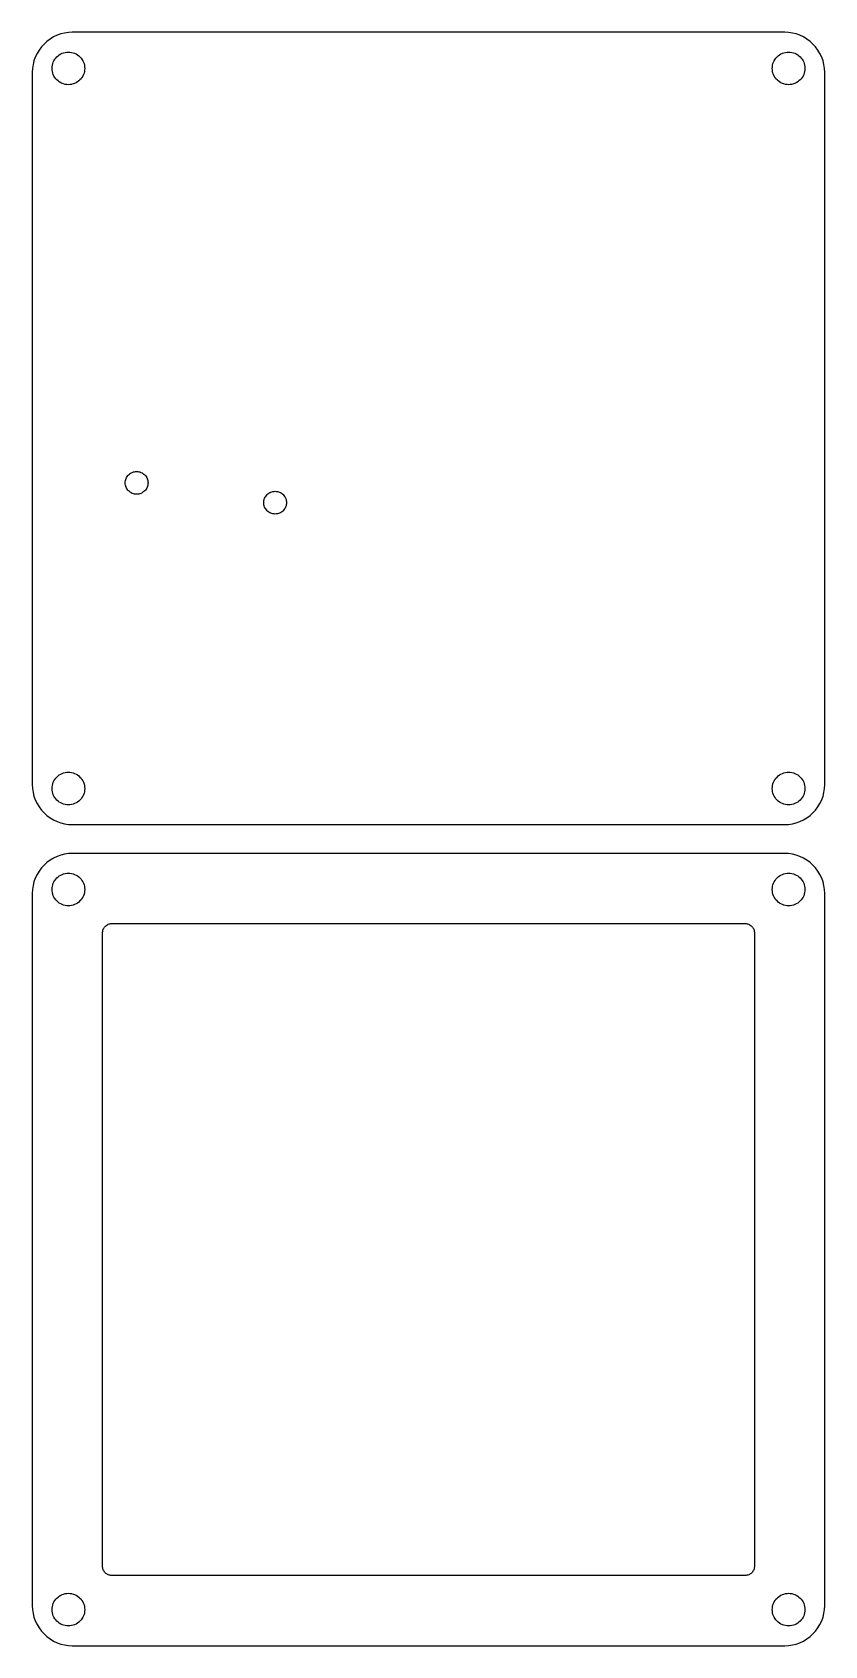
# Model space of a CAD drawing. Header units: metres. Extents: x 0 to 412, y -313 to 17.
# Drawn here: x -0.1 to 80, y -146.6 to 16.6 of the extents above; entities that cross this region are included whole.
import ezdxf

# ---------------------------------------------------------------- set-up
doc = ezdxf.new("R2010")
doc.units = ezdxf.units.M

msp = doc.modelspace()

# ---------------------------------------------------------------- linework, layer by layer
for p, q in [((2.82434, 16.3757), (2.45012, 16.2418)), ((3.20987, 16.4722), (2.82434, 16.3757)), ((3.60301, 16.5306), (3.20987, 16.4722)), ((3.99878, 16.55), (3.60301, 16.5306)), ((76.0012, 16.55), (3.99878, 16.55)), ((76.397, 16.5306), (76.0012, 16.55)), ((76.7901, 16.4722), (76.397, 16.5306)), ((77.1757, 16.3757), (76.7901, 16.4722)), ((77.5499, 16.2418), (77.1757, 16.3757)), ((0.63249, 14.7501), (0.42818, 14.4092)), ((0.86926, 15.0693), (0.63249, 14.7501)), ((1.13617, 15.3638), (0.86926, 15.0693)), ((1.43068, 15.6307), (1.13617, 15.3638)), ((1.74991, 15.8675), (1.43068, 15.6307)), ((2.09081, 16.0718), (1.74991, 15.8675)), ((2.45012, 16.2418), (2.09081, 16.0718)), ((77.9092, 16.0718), (77.5499, 16.2418)), ((78.2501, 15.8675), (77.9092, 16.0718)), ((78.5693, 15.6307), (78.2501, 15.8675)), ((78.8638, 15.3638), (78.5693, 15.6307)), ((79.1307, 15.0693), (78.8638, 15.3638)), ((79.3675, 14.7501), (79.1307, 15.0693)), ((79.5718, 14.4092), (79.3675, 14.7501)), ((0.02776, 13.2901), (-0.03056, 12.897)), ((0.12434, 13.6757), (0.02776, 13.2901)), ((0.25824, 14.0499), (0.12434, 13.6757)), ((0.42818, 14.4092), (0.25824, 14.0499)), ((1.95007, 12.9), (1.95801, 13.0618)), ((1.95801, 13.0618), (1.98175, 13.2218)), ((1.98175, 13.2218), (2.02113, 13.379)), ((2.02113, 13.379), (2.07567, 13.5314)), ((2.07567, 13.5314), (2.14484, 13.6777)), ((2.14484, 13.6777), (2.22818, 13.8167)), ((2.22818, 13.8167), (2.32462, 13.9467)), ((2.32462, 13.9467), (2.43332, 14.0667)), ((2.43332, 14.0667), (2.55325, 14.1754)), ((2.55325, 14.1754), (2.68329, 14.2718)), ((2.68329, 14.2718), (2.82233, 14.3552)), ((2.82233, 14.3552), (2.96861, 14.4243)), ((2.96861, 14.4243), (3.12097, 14.4789)), ((3.12097, 14.4789), (3.27821, 14.5182)), ((3.27821, 14.5182), (3.43822, 14.542)), ((3.43822, 14.542), (3.60001, 14.5499)), ((3.60001, 14.5499), (3.7618, 14.542)), ((3.7618, 14.542), (3.9218, 14.5182)), ((3.9218, 14.5182), (4.07904, 14.4789)), ((4.07904, 14.4789), (4.2314, 14.4243)), ((4.2314, 14.4243), (4.37769, 14.3552)), ((4.37769, 14.3552), (4.51672, 14.2718)), ((4.51672, 14.2718), (4.64668, 14.1754)), ((4.64668, 14.1754), (4.76677, 14.0666)), ((4.76677, 14.0666), (4.8754, 13.9467)), ((4.8754, 13.9467), (4.97183, 13.8167)), ((4.97183, 13.8167), (5.05518, 13.6777)), ((5.05518, 13.6777), (5.12436, 13.5314)), ((5.12436, 13.5314), (5.17888, 13.379)), ((5.17888, 13.379), (5.21828, 13.2218)), ((5.21828, 13.2218), (5.242, 13.0618)), ((5.242, 13.0618), (5.24994, 12.9)), ((74.7501, 12.9), (74.758, 13.0618)), ((74.758, 13.0618), (74.7817, 13.2218)), ((74.7817, 13.2218), (74.8211, 13.379)), ((74.8211, 13.379), (74.8756, 13.5314)), ((74.8756, 13.5314), (74.9448, 13.6777)), ((74.9448, 13.6777), (75.0282, 13.8167)), ((75.0282, 13.8167), (75.1246, 13.9467)), ((75.1246, 13.9467), (75.2332, 14.0666)), ((75.2332, 14.0666), (75.3533, 14.1754)), ((75.3533, 14.1754), (75.4833, 14.2718)), ((75.4833, 14.2718), (75.6223, 14.3552)), ((75.6223, 14.3552), (75.7686, 14.4243)), ((75.7686, 14.4243), (75.921, 14.4789)), ((75.921, 14.4789), (76.0782, 14.5182)), ((76.0782, 14.5182), (76.2382, 14.542)), ((76.2382, 14.542), (76.4, 14.5499)), ((76.4, 14.5499), (76.5618, 14.542)), ((76.5618, 14.542), (76.7218, 14.5182)), ((76.7218, 14.5182), (76.879, 14.4789)), ((76.879, 14.4789), (77.0314, 14.4243)), ((77.0314, 14.4243), (77.1777, 14.3552)), ((77.1777, 14.3552), (77.3167, 14.2718)), ((77.3167, 14.2718), (77.4467, 14.1754)), ((77.4467, 14.1754), (77.5667, 14.0667)), ((77.5667, 14.0667), (77.6754, 13.9467)), ((77.6754, 13.9467), (77.7718, 13.8167)), ((77.7718, 13.8167), (77.8552, 13.6777)), ((77.8552, 13.6777), (77.9243, 13.5314)), ((77.9243, 13.5314), (77.9789, 13.379)), ((77.9789, 13.379), (78.0182, 13.2218)), ((78.0182, 13.2218), (78.042, 13.0618)), ((78.042, 13.0618), (78.0499, 12.9)), ((79.7418, 14.0499), (79.5718, 14.4092)), ((79.8757, 13.6757), (79.7418, 14.0499)), ((79.9722, 13.2901), (79.8757, 13.6757)), ((80.0306, 12.897), (79.9722, 13.2901)), ((-0.03056, 12.897), (-0.05, 12.5012)), ((-0.05, 12.5012), (-0.05, -59.5012)), ((1.95801, 12.7382), (1.95007, 12.9)), ((1.98175, 12.5782), (1.95801, 12.7382)), ((2.02113, 12.421), (1.98175, 12.5782)), ((2.07567, 12.2686), (2.02113, 12.421)), ((2.14484, 12.1223), (2.07567, 12.2686)), ((2.22818, 11.9833), (2.14484, 12.1223)), ((2.32455, 11.8533), (2.22818, 11.9833)), ((2.4334, 11.7332), (2.32455, 11.8533)), ((2.55325, 11.6246), (2.4334, 11.7332)), ((2.68329, 11.5282), (2.55325, 11.6246)), ((2.82233, 11.4448), (2.68329, 11.5282)), ((2.96861, 11.3756), (2.82233, 11.4448)), ((4.37769, 11.4448), (4.2314, 11.3756)), ((4.51672, 11.5282), (4.37769, 11.4448)), ((4.64668, 11.6245), (4.51672, 11.5282)), ((4.76669, 11.7333), (4.64668, 11.6245)), ((4.87546, 11.8533), (4.76669, 11.7333)), ((4.97183, 11.9833), (4.87546, 11.8533)), ((5.05518, 12.1223), (4.97183, 11.9833)), ((5.12436, 12.2686), (5.05518, 12.1223)), ((5.17888, 12.421), (5.12436, 12.2686)), ((5.21828, 12.5782), (5.17888, 12.421)), ((5.242, 12.7382), (5.21828, 12.5782)), ((5.24994, 12.9), (5.242, 12.7382)), ((74.758, 12.7382), (74.7501, 12.9)), ((74.7817, 12.5782), (74.758, 12.7382)), ((74.8211, 12.421), (74.7817, 12.5782)), ((74.8756, 12.2686), (74.8211, 12.421)), ((74.9448, 12.1223), (74.8756, 12.2686)), ((75.0282, 11.9833), (74.9448, 12.1223)), ((75.1245, 11.8533), (75.0282, 11.9833)), ((75.2333, 11.7333), (75.1245, 11.8533)), ((75.3533, 11.6245), (75.2333, 11.7333)), ((75.4833, 11.5282), (75.3533, 11.6245)), ((75.6223, 11.4448), (75.4833, 11.5282)), ((75.7686, 11.3756), (75.6223, 11.4448)), ((77.1777, 11.4448), (77.0314, 11.3756)), ((77.3167, 11.5282), (77.1777, 11.4448)), ((77.4467, 11.6246), (77.3167, 11.5282)), ((77.5666, 11.7332), (77.4467, 11.6246)), ((77.6754, 11.8533), (77.5666, 11.7332)), ((77.7718, 11.9833), (77.6754, 11.8533)), ((77.8552, 12.1223), (77.7718, 11.9833)), ((77.9243, 12.2686), (77.8552, 12.1223)), ((77.9789, 12.421), (77.9243, 12.2686)), ((78.0182, 12.5782), (77.9789, 12.421)), ((78.042, 12.7382), (78.0182, 12.5782)), ((78.0499, 12.9), (78.042, 12.7382)), ((80.05, 12.5012), (80.0306, 12.897)), ((80.05, -59.5012), (80.05, 12.5012)), ((3.12097, 11.3211), (2.96861, 11.3756)), ((3.27821, 11.2817), (3.12097, 11.3211)), ((3.43822, 11.258), (3.27821, 11.2817)), ((3.60001, 11.2501), (3.43822, 11.258)), ((3.7618, 11.258), (3.60001, 11.2501)), ((3.9218, 11.2817), (3.7618, 11.258)), ((4.07904, 11.3211), (3.9218, 11.2817)), ((4.2314, 11.3756), (4.07904, 11.3211)), ((75.921, 11.3211), (75.7686, 11.3756)), ((76.0782, 11.2817), (75.921, 11.3211)), ((76.2382, 11.258), (76.0782, 11.2817)), ((76.4, 11.2501), (76.2382, 11.258)), ((76.5618, 11.258), (76.4, 11.2501)), ((76.7218, 11.2817), (76.5618, 11.258)), ((76.879, 11.3211), (76.7218, 11.2817)), ((77.0314, 11.3756), (76.879, 11.3211)), ((9.35005, -29), (9.35559, -28.8872)), ((9.35559, -29.1128), (9.35005, -29)), ((9.35559, -28.8872), (9.37212, -28.7758)), ((9.37212, -29.2242), (9.35559, -29.1128)), ((9.37212, -28.7758), (9.39961, -28.6661)), ((9.39961, -29.3339), (9.37212, -29.2242)), ((9.39961, -28.6661), (9.43759, -28.5599)), ((9.43759, -29.44), (9.39961, -29.3339)), ((9.43759, -28.5599), (9.48584, -28.4579)), ((9.48584, -28.4579), (9.54382, -28.3612)), ((9.54382, -28.3612), (9.61111, -28.2704)), ((9.61111, -28.2704), (9.68686, -28.1869)), ((9.68686, -28.1869), (9.77043, -28.1111)), ((9.77043, -28.1111), (9.86118, -28.0438)), ((9.86118, -28.0438), (9.95789, -27.9858)), ((9.95789, -27.9858), (10.0599, -27.9376)), ((10.0599, -27.9376), (10.1661, -27.8996)), ((10.1661, -27.8996), (10.2758, -27.8721)), ((10.2758, -27.8721), (10.3872, -27.8556)), ((10.3872, -27.8556), (10.5, -27.8501)), ((10.5, -27.8501), (10.6128, -27.8556)), ((10.6128, -27.8556), (10.7242, -27.8721)), ((10.7242, -27.8721), (10.8339, -27.8996)), ((10.8339, -27.8996), (10.94, -27.9376)), ((10.94, -27.9376), (11.0421, -27.9858)), ((11.0421, -27.9858), (11.1388, -28.0438)), ((11.1388, -28.0438), (11.2296, -28.1111)), ((11.2296, -28.1111), (11.3131, -28.1869)), ((11.3131, -28.1869), (11.3889, -28.2704)), ((11.3889, -28.2704), (11.4562, -28.3612)), ((11.4562, -28.3612), (11.5141, -28.4579)), ((11.5141, -28.4579), (11.5624, -28.5599)), ((11.5624, -28.5599), (11.6004, -28.6661)), ((11.6004, -29.3339), (11.5624, -29.44)), ((11.6004, -28.6661), (11.6279, -28.7758)), ((11.6279, -29.2242), (11.6004, -29.3339)), ((11.6279, -28.7758), (11.6444, -28.8872)), ((11.6444, -29.1128), (11.6279, -29.2242)), ((11.6444, -28.8872), (11.6499, -29)), ((11.6499, -29), (11.6444, -29.1128)), ((9.48584, -29.5421), (9.43759, -29.44)), ((9.54382, -29.6388), (9.48584, -29.5421)), ((9.61111, -29.7296), (9.54382, -29.6388)), ((9.68686, -29.8131), (9.61111, -29.7296)), ((9.77043, -29.8889), (9.68686, -29.8131)), ((9.86118, -29.9562), (9.77043, -29.8889)), ((9.95789, -30.0141), (9.86118, -29.9562)), ((10.0599, -30.0624), (9.95789, -30.0141)), ((10.1661, -30.1004), (10.0599, -30.0624)), ((10.2758, -30.1279), (10.1661, -30.1004)), ((10.3872, -30.1444), (10.2758, -30.1279)), ((10.5, -30.1499), (10.3872, -30.1444)), ((10.6128, -30.1444), (10.5, -30.1499)), ((10.7242, -30.1279), (10.6128, -30.1444)), ((10.8339, -30.1004), (10.7242, -30.1279)), ((10.94, -30.0624), (10.8339, -30.1004)), ((11.0421, -30.0141), (10.94, -30.0624)), ((11.1388, -29.9562), (11.0421, -30.0141)), ((11.2296, -29.8889), (11.1388, -29.9562)), ((11.3131, -29.8131), (11.2296, -29.8889)), ((11.3889, -29.7296), (11.3131, -29.8131)), ((11.4562, -29.6388), (11.3889, -29.7296)), ((11.5141, -29.5421), (11.4562, -29.6388)), ((11.5624, -29.44), (11.5141, -29.5421)), ((23.3501, -31), (23.3556, -30.8872)), ((23.3556, -30.8872), (23.3721, -30.7758)), ((23.3721, -30.7758), (23.3996, -30.6661)), ((23.3996, -30.6661), (23.4376, -30.5599)), ((23.4376, -30.5599), (23.4858, -30.4579)), ((23.4858, -30.4579), (23.5438, -30.3612)), ((23.5438, -30.3612), (23.6111, -30.2704)), ((23.6111, -30.2704), (23.6869, -30.1869)), ((23.6869, -30.1869), (23.7704, -30.1111)), ((23.7704, -30.1111), (23.8612, -30.0438)), ((23.8612, -30.0438), (23.9579, -29.9858)), ((23.9579, -29.9858), (24.0599, -29.9376)), ((24.0599, -29.9376), (24.1661, -29.8996)), ((24.1661, -29.8996), (24.2758, -29.8721)), ((24.2758, -29.8721), (24.3872, -29.8556)), ((24.3872, -29.8556), (24.5, -29.8501)), ((24.5, -29.8501), (24.6128, -29.8556)), ((24.6128, -29.8556), (24.7242, -29.8721)), ((24.7242, -29.8721), (24.8339, -29.8996)), ((24.8339, -29.8996), (24.94, -29.9376)), ((24.94, -29.9376), (25.0421, -29.9858)), ((25.0421, -29.9858), (25.1388, -30.0438)), ((25.1388, -30.0438), (25.2296, -30.1111)), ((25.2296, -30.1111), (25.3131, -30.1869)), ((25.3131, -30.1869), (25.3889, -30.2704)), ((25.3889, -30.2704), (25.4562, -30.3612)), ((25.4562, -30.3612), (25.5141, -30.4579)), ((25.5141, -30.4579), (25.5624, -30.5599)), ((25.5624, -30.5599), (25.6004, -30.6661)), ((25.6004, -30.6661), (25.6279, -30.7758)), ((25.6279, -30.7758), (25.6444, -30.8872)), ((25.6444, -30.8872), (25.6499, -31)), ((23.3556, -31.1128), (23.3501, -31)), ((23.3721, -31.2242), (23.3556, -31.1128)), ((23.3996, -31.3339), (23.3721, -31.2242)), ((23.4376, -31.44), (23.3996, -31.3339)), ((23.4858, -31.5421), (23.4376, -31.44)), ((23.5438, -31.6388), (23.4858, -31.5421)), ((23.6111, -31.7296), (23.5438, -31.6388)), ((23.6869, -31.8131), (23.6111, -31.7296)), ((23.7704, -31.8889), (23.6869, -31.8131)), ((23.8612, -31.9562), (23.7704, -31.8889)), ((23.9579, -32.0141), (23.8612, -31.9562)), ((24.0599, -32.0624), (23.9579, -32.0141)), ((24.1661, -32.1004), (24.0599, -32.0624)), ((24.2758, -32.1279), (24.1661, -32.1004)), ((24.3872, -32.1444), (24.2758, -32.1279)), ((24.5, -32.1499), (24.3872, -32.1444)), ((24.6128, -32.1444), (24.5, -32.1499)), ((24.7242, -32.1279), (24.6128, -32.1444)), ((24.8339, -32.1004), (24.7242, -32.1279)), ((24.94, -32.0624), (24.8339, -32.1004)), ((25.0421, -32.0141), (24.94, -32.0624)), ((25.1388, -31.9562), (25.0421, -32.0141)), ((25.2296, -31.8889), (25.1388, -31.9562)), ((25.3131, -31.8131), (25.2296, -31.8889)), ((25.3889, -31.7296), (25.3131, -31.8131)), ((25.4562, -31.6388), (25.3889, -31.7296)), ((25.5141, -31.5421), (25.4562, -31.6388)), ((25.5624, -31.44), (25.5141, -31.5421)), ((25.6004, -31.3339), (25.5624, -31.44)), ((25.6279, -31.2242), (25.6004, -31.3339)), ((25.6444, -31.1128), (25.6279, -31.2242)), ((25.6499, -31), (25.6444, -31.1128)), ((2.4334, -58.7332), (2.55325, -58.6246)), ((2.55325, -58.6246), (2.68329, -58.5282)), ((2.68329, -58.5282), (2.82233, -58.4448)), ((2.82233, -58.4448), (2.96861, -58.3756)), ((2.96861, -58.3756), (3.12097, -58.3211)), ((3.12097, -58.3211), (3.27821, -58.2817)), ((3.27821, -58.2817), (3.43822, -58.258)), ((3.43822, -58.258), (3.60001, -58.2501)), ((3.60001, -58.2501), (3.7618, -58.258)), ((3.7618, -58.258), (3.9218, -58.2817)), ((3.9218, -58.2817), (4.07904, -58.3211)), ((4.07904, -58.3211), (4.2314, -58.3756)), ((4.2314, -58.3756), (4.37769, -58.4448)), ((4.37769, -58.4448), (4.51672, -58.5282)), ((4.51672, -58.5282), (4.64668, -58.6245)), ((4.64668, -58.6245), (4.76669, -58.7333)), ((75.2333, -58.7333), (75.3533, -58.6245)), ((75.3533, -58.6245), (75.4833, -58.5282)), ((75.4833, -58.5282), (75.6223, -58.4448)), ((75.6223, -58.4448), (75.7686, -58.3756)), ((75.7686, -58.3756), (75.921, -58.3211)), ((75.921, -58.3211), (76.0782, -58.2817)), ((76.0782, -58.2817), (76.2382, -58.258)), ((76.2382, -58.258), (76.4, -58.2501)), ((76.4, -58.2501), (76.5618, -58.258)), ((76.5618, -58.258), (76.7218, -58.2817)), ((76.7218, -58.2817), (76.879, -58.3211)), ((76.879, -58.3211), (77.0314, -58.3756)), ((77.0314, -58.3756), (77.1777, -58.4448)), ((77.1777, -58.4448), (77.3167, -58.5282)), ((77.3167, -58.5282), (77.4467, -58.6246)), ((77.4467, -58.6246), (77.5666, -58.7332)), ((-0.05, -59.5012), (-0.03056, -59.897)), ((-0.03056, -59.897), (0.02776, -60.2901)), ((0.02776, -60.2901), (0.12434, -60.6757)), ((1.95007, -59.9), (1.95801, -59.7382)), ((1.95801, -60.0618), (1.95007, -59.9)), ((1.95801, -59.7382), (1.98175, -59.5782)), ((1.98175, -60.2218), (1.95801, -60.0618)), ((1.98175, -59.5782), (2.02113, -59.421)), ((2.02113, -60.379), (1.98175, -60.2218)), ((2.02113, -59.421), (2.07567, -59.2686)), ((2.07567, -59.2686), (2.14484, -59.1223)), ((2.14484, -59.1223), (2.22818, -58.9833)), ((2.22818, -58.9833), (2.32455, -58.8533)), ((2.32455, -58.8533), (2.4334, -58.7332)), ((4.76669, -58.7333), (4.87546, -58.8533)), ((4.87546, -58.8533), (4.97183, -58.9833)), ((4.97183, -58.9833), (5.05518, -59.1223)), ((5.05518, -59.1223), (5.12436, -59.2686)), ((5.12436, -59.2686), (5.17888, -59.421)), ((5.17888, -59.421), (5.21828, -59.5782)), ((5.21828, -60.2218), (5.17888, -60.379)), ((5.21828, -59.5782), (5.242, -59.7382)), ((5.242, -60.0618), (5.21828, -60.2218)), ((5.242, -59.7382), (5.24994, -59.9)), ((5.24994, -59.9), (5.242, -60.0618)), ((74.7501, -59.9), (74.758, -59.7382)), ((74.758, -60.0618), (74.7501, -59.9)), ((74.758, -59.7382), (74.7817, -59.5782)), ((74.7817, -60.2218), (74.758, -60.0618)), ((74.7817, -59.5782), (74.8211, -59.421)), ((74.8211, -60.379), (74.7817, -60.2218)), ((74.8211, -59.421), (74.8756, -59.2686)), ((74.8756, -59.2686), (74.9448, -59.1223)), ((74.9448, -59.1223), (75.0282, -58.9833)), ((75.0282, -58.9833), (75.1245, -58.8533)), ((75.1245, -58.8533), (75.2333, -58.7333)), ((77.5666, -58.7332), (77.6754, -58.8533)), ((77.6754, -58.8533), (77.7718, -58.9833)), ((77.7718, -58.9833), (77.8552, -59.1223)), ((77.8552, -59.1223), (77.9243, -59.2686)), ((77.9243, -59.2686), (77.9789, -59.421)), ((77.9789, -59.421), (78.0182, -59.5782)), ((78.0182, -60.2218), (77.9789, -60.379)), ((78.0182, -59.5782), (78.042, -59.7382)), ((78.042, -60.0618), (78.0182, -60.2218)), ((78.042, -59.7382), (78.0499, -59.9)), ((78.0499, -59.9), (78.042, -60.0618)), ((79.8757, -60.6757), (79.9722, -60.2901)), ((79.9722, -60.2901), (80.0306, -59.897)), ((80.0306, -59.897), (80.05, -59.5012)), ((0.12434, -60.6757), (0.25824, -61.0499)), ((0.25824, -61.0499), (0.42818, -61.4092)), ((0.42818, -61.4092), (0.63249, -61.7501)), ((0.63249, -61.7501), (0.86926, -62.0693)), ((2.07567, -60.5314), (2.02113, -60.379)), ((2.14484, -60.6777), (2.07567, -60.5314)), ((2.22818, -60.8167), (2.14484, -60.6777)), ((2.32462, -60.9467), (2.22818, -60.8167)), ((2.43332, -61.0667), (2.32462, -60.9467)), ((2.55325, -61.1754), (2.43332, -61.0667)), ((2.68329, -61.2718), (2.55325, -61.1754)), ((2.82233, -61.3552), (2.68329, -61.2718)), ((2.96861, -61.4243), (2.82233, -61.3552)), ((3.12097, -61.4789), (2.96861, -61.4243)), ((3.27821, -61.5182), (3.12097, -61.4789)), ((3.43822, -61.542), (3.27821, -61.5182)), ((3.60001, -61.5499), (3.43822, -61.542)), ((3.7618, -61.542), (3.60001, -61.5499)), ((3.9218, -61.5182), (3.7618, -61.542)), ((4.07904, -61.4789), (3.9218, -61.5182)), ((4.2314, -61.4243), (4.07904, -61.4789)), ((4.37769, -61.3552), (4.2314, -61.4243)), ((4.51672, -61.2718), (4.37769, -61.3552)), ((4.64668, -61.1754), (4.51672, -61.2718)), ((4.76677, -61.0666), (4.64668, -61.1754)), ((4.8754, -60.9467), (4.76677, -61.0666)), ((4.97183, -60.8167), (4.8754, -60.9467)), ((5.05518, -60.6777), (4.97183, -60.8167)), ((5.12436, -60.5314), (5.05518, -60.6777)), ((5.17888, -60.379), (5.12436, -60.5314)), ((74.8756, -60.5314), (74.8211, -60.379)), ((74.9448, -60.6777), (74.8756, -60.5314)), ((75.0282, -60.8167), (74.9448, -60.6777)), ((75.1246, -60.9467), (75.0282, -60.8167)), ((75.2332, -61.0666), (75.1246, -60.9467)), ((75.3533, -61.1754), (75.2332, -61.0666)), ((75.4833, -61.2718), (75.3533, -61.1754)), ((75.6223, -61.3552), (75.4833, -61.2718)), ((75.7686, -61.4243), (75.6223, -61.3552)), ((75.921, -61.4789), (75.7686, -61.4243)), ((76.0782, -61.5182), (75.921, -61.4789)), ((76.2382, -61.542), (76.0782, -61.5182)), ((76.4, -61.5499), (76.2382, -61.542)), ((76.5618, -61.542), (76.4, -61.5499)), ((76.7218, -61.5182), (76.5618, -61.542)), ((76.879, -61.4789), (76.7218, -61.5182)), ((77.0314, -61.4243), (76.879, -61.4789)), ((77.1777, -61.3552), (77.0314, -61.4243)), ((77.3167, -61.2718), (77.1777, -61.3552)), ((77.4467, -61.1754), (77.3167, -61.2718)), ((77.5667, -61.0667), (77.4467, -61.1754)), ((77.6754, -60.9467), (77.5667, -61.0667)), ((77.7718, -60.8167), (77.6754, -60.9467)), ((77.8552, -60.6777), (77.7718, -60.8167)), ((77.9243, -60.5314), (77.8552, -60.6777)), ((77.9789, -60.379), (77.9243, -60.5314)), ((79.1307, -62.0693), (79.3675, -61.7501)), ((79.3675, -61.7501), (79.5718, -61.4092)), ((79.5718, -61.4092), (79.7418, -61.0499)), ((79.7418, -61.0499), (79.8757, -60.6757)), ((0.86926, -62.0693), (1.13617, -62.3638)), ((1.13617, -62.3638), (1.43068, -62.6307)), ((1.43068, -62.6307), (1.74991, -62.8675)), ((1.74991, -62.8675), (2.09081, -63.0718)), ((2.09081, -63.0718), (2.45012, -63.2418)), ((2.45012, -63.2418), (2.82434, -63.3757)), ((2.82434, -63.3757), (3.20987, -63.4722)), ((3.20987, -63.4722), (3.60301, -63.5306)), ((3.60301, -63.5306), (3.99878, -63.55)), ((3.99878, -63.55), (76.0012, -63.55)), ((76.0012, -63.55), (76.397, -63.5306)), ((76.397, -63.5306), (76.7901, -63.4722)), ((76.7901, -63.4722), (77.1757, -63.3757)), ((77.1757, -63.3757), (77.5499, -63.2418)), ((77.5499, -63.2418), (77.9092, -63.0718)), ((77.9092, -63.0718), (78.2501, -62.8675)), ((78.2501, -62.8675), (78.5693, -62.6307)), ((78.5693, -62.6307), (78.8638, -62.3638)), ((78.8638, -62.3638), (79.1307, -62.0693)), ((2.45012, -66.7582), (2.09081, -66.9282)), ((2.82434, -66.6243), (2.45012, -66.7582)), ((3.20987, -66.5278), (2.82434, -66.6243)), ((3.60301, -66.4694), (3.20987, -66.5278)), ((3.99878, -66.45), (3.60301, -66.4694)), ((76.0012, -66.45), (3.99878, -66.45)), ((76.397, -66.4694), (76.0012, -66.45)), ((76.7901, -66.5278), (76.397, -66.4694)), ((77.1757, -66.6243), (76.7901, -66.5278)), ((77.5499, -66.7582), (77.1757, -66.6243)), ((77.9092, -66.9282), (77.5499, -66.7582)), ((0.63249, -68.2499), (0.42818, -68.5908)), ((0.86926, -67.9307), (0.63249, -68.2499)), ((1.13617, -67.6362), (0.86926, -67.9307)), ((1.43068, -67.3693), (1.13617, -67.6362)), ((1.74991, -67.1325), (1.43068, -67.3693)), ((2.09081, -66.9282), (1.74991, -67.1325)), ((3.12097, -68.5211), (3.27821, -68.4818)), ((3.27821, -68.4818), (3.43822, -68.458)), ((3.43822, -68.458), (3.60001, -68.4501)), ((3.60001, -68.4501), (3.7618, -68.458)), ((3.7618, -68.458), (3.9218, -68.4818)), ((3.9218, -68.4818), (4.07904, -68.5211)), ((75.921, -68.5211), (76.0782, -68.4818)), ((76.0782, -68.4818), (76.2382, -68.458)), ((76.2382, -68.458), (76.4, -68.4501)), ((76.4, -68.4501), (76.5618, -68.458)), ((76.5618, -68.458), (76.7218, -68.4818)), ((76.7218, -68.4818), (76.879, -68.5211)), ((78.2501, -67.1325), (77.9092, -66.9282)), ((78.5693, -67.3693), (78.2501, -67.1325)), ((78.8638, -67.6362), (78.5693, -67.3693)), ((79.1307, -67.9307), (78.8638, -67.6362)), ((79.3675, -68.2499), (79.1307, -67.9307)), ((79.5718, -68.5908), (79.3675, -68.2499)), ((-0.03056, -70.103), (-0.05, -70.4988)), ((0.02776, -69.7099), (-0.03056, -70.103)), ((0.12434, -69.3243), (0.02776, -69.7099)), ((0.25824, -68.9501), (0.12434, -69.3243)), ((0.42818, -68.5908), (0.25824, -68.9501)), ((1.95007, -70.1), (1.95801, -69.9382)), ((1.95801, -70.2618), (1.95007, -70.1)), ((1.95801, -69.9382), (1.98175, -69.7782)), ((1.98175, -69.7782), (2.02113, -69.621)), ((2.02113, -69.621), (2.07567, -69.4686)), ((2.07567, -69.4686), (2.14484, -69.3223)), ((2.14484, -69.3223), (2.22818, -69.1833)), ((2.22818, -69.1833), (2.32462, -69.0533)), ((2.32462, -69.0533), (2.43332, -68.9333)), ((2.43332, -68.9333), (2.55325, -68.8246)), ((2.55325, -68.8246), (2.68329, -68.7282)), ((2.68329, -68.7282), (2.82233, -68.6448)), ((2.82233, -68.6448), (2.96861, -68.5757)), ((2.96861, -68.5757), (3.12097, -68.5211)), ((4.07904, -68.5211), (4.2314, -68.5757)), ((4.2314, -68.5757), (4.37769, -68.6448)), ((4.37769, -68.6448), (4.51672, -68.7282)), ((4.51672, -68.7282), (4.64668, -68.8246)), ((4.64668, -68.8246), (4.76677, -68.9334)), ((4.76677, -68.9334), (4.8754, -69.0533)), ((4.8754, -69.0533), (4.97183, -69.1833)), ((4.97183, -69.1833), (5.05518, -69.3223)), ((5.05518, -69.3223), (5.12436, -69.4686)), ((5.12436, -69.4686), (5.17888, -69.621)), ((5.17888, -69.621), (5.21828, -69.7782)), ((5.21828, -69.7782), (5.242, -69.9382)), ((5.242, -69.9382), (5.24994, -70.1)), ((5.24994, -70.1), (5.242, -70.2618)), ((74.7501, -70.1), (74.758, -69.9382)), ((74.758, -70.2618), (74.7501, -70.1)), ((74.758, -69.9382), (74.7817, -69.7782)), ((74.7817, -69.7782), (74.8211, -69.621)), ((74.8211, -69.621), (74.8756, -69.4686)), ((74.8756, -69.4686), (74.9448, -69.3223)), ((74.9448, -69.3223), (75.0282, -69.1833)), ((75.0282, -69.1833), (75.1246, -69.0533)), ((75.1246, -69.0533), (75.2332, -68.9334)), ((75.2332, -68.9334), (75.3533, -68.8246)), ((75.3533, -68.8246), (75.4833, -68.7282)), ((75.4833, -68.7282), (75.6223, -68.6448)), ((75.6223, -68.6448), (75.7686, -68.5757)), ((75.7686, -68.5757), (75.921, -68.5211)), ((76.879, -68.5211), (77.0314, -68.5757)), ((77.0314, -68.5757), (77.1777, -68.6448)), ((77.1777, -68.6448), (77.3167, -68.7282)), ((77.3167, -68.7282), (77.4467, -68.8246)), ((77.4467, -68.8246), (77.5667, -68.9333)), ((77.5667, -68.9333), (77.6754, -69.0533)), ((77.6754, -69.0533), (77.7718, -69.1833)), ((77.7718, -69.1833), (77.8552, -69.3223)), ((77.8552, -69.3223), (77.9243, -69.4686)), ((77.9243, -69.4686), (77.9789, -69.621)), ((77.9789, -69.621), (78.0182, -69.7782)), ((78.0182, -69.7782), (78.042, -69.9382)), ((78.042, -69.9382), (78.0499, -70.1)), ((78.0499, -70.1), (78.042, -70.2618)), ((79.7418, -68.9501), (79.5718, -68.5908)), ((79.8757, -69.3243), (79.7418, -68.9501)), ((79.9722, -69.7099), (79.8757, -69.3243)), ((80.0306, -70.103), (79.9722, -69.7099)), ((80.05, -70.4988), (80.0306, -70.103)), ((-0.05, -70.4988), (-0.05, -142.501)), ((1.98175, -70.4218), (1.95801, -70.2618)), ((2.02113, -70.579), (1.98175, -70.4218)), ((2.07567, -70.7314), (2.02113, -70.579)), ((2.14484, -70.8777), (2.07567, -70.7314)), ((2.22818, -71.0167), (2.14484, -70.8777)), ((2.32455, -71.1467), (2.22818, -71.0167)), ((2.4334, -71.2668), (2.32455, -71.1467)), ((2.55325, -71.3754), (2.4334, -71.2668)), ((2.68329, -71.4718), (2.55325, -71.3754)), ((2.82233, -71.5552), (2.68329, -71.4718)), ((2.96861, -71.6244), (2.82233, -71.5552)), ((3.12097, -71.6789), (2.96861, -71.6244)), ((3.27821, -71.7183), (3.12097, -71.6789)), ((3.43822, -71.742), (3.27821, -71.7183)), ((3.60001, -71.7499), (3.43822, -71.742)), ((3.7618, -71.742), (3.60001, -71.7499)), ((3.9218, -71.7183), (3.7618, -71.742)), ((4.07904, -71.6789), (3.9218, -71.7183)), ((4.2314, -71.6244), (4.07904, -71.6789)), ((4.37769, -71.5552), (4.2314, -71.6244)), ((4.51672, -71.4718), (4.37769, -71.5552)), ((4.64668, -71.3755), (4.51672, -71.4718)), ((4.76669, -71.2667), (4.64668, -71.3755)), ((4.87546, -71.1467), (4.76669, -71.2667)), ((4.97183, -71.0167), (4.87546, -71.1467)), ((5.05518, -70.8777), (4.97183, -71.0167)), ((5.12436, -70.7314), (5.05518, -70.8777)), ((5.17888, -70.579), (5.12436, -70.7314)), ((5.21828, -70.4218), (5.17888, -70.579)), ((5.242, -70.2618), (5.21828, -70.4218)), ((74.7817, -70.4218), (74.758, -70.2618)), ((74.8211, -70.579), (74.7817, -70.4218)), ((74.8756, -70.7314), (74.8211, -70.579)), ((74.9448, -70.8777), (74.8756, -70.7314)), ((75.0282, -71.0167), (74.9448, -70.8777)), ((75.1245, -71.1467), (75.0282, -71.0167)), ((75.2333, -71.2667), (75.1245, -71.1467)), ((75.3533, -71.3755), (75.2333, -71.2667)), ((75.4833, -71.4718), (75.3533, -71.3755)), ((75.6223, -71.5552), (75.4833, -71.4718)), ((75.7686, -71.6244), (75.6223, -71.5552)), ((75.921, -71.6789), (75.7686, -71.6244)), ((76.0782, -71.7183), (75.921, -71.6789)), ((76.2382, -71.742), (76.0782, -71.7183)), ((76.4, -71.7499), (76.2382, -71.742)), ((76.5618, -71.742), (76.4, -71.7499)), ((76.7218, -71.7183), (76.5618, -71.742)), ((76.879, -71.6789), (76.7218, -71.7183)), ((77.0314, -71.6244), (76.879, -71.6789)), ((77.1777, -71.5552), (77.0314, -71.6244)), ((77.3167, -71.4718), (77.1777, -71.5552)), ((77.4467, -71.3754), (77.3167, -71.4718)), ((77.5666, -71.2668), (77.4467, -71.3754)), ((77.6754, -71.1467), (77.5666, -71.2668)), ((77.7718, -71.0167), (77.6754, -71.1467)), ((77.8552, -70.8777), (77.7718, -71.0167)), ((77.9243, -70.7314), (77.8552, -70.8777)), ((77.9789, -70.579), (77.9243, -70.7314)), ((78.0182, -70.4218), (77.9789, -70.579)), ((78.042, -70.2618), (78.0182, -70.4218)), ((80.05, -142.501), (80.05, -70.4988)), ((7.05, -74.5012), (7.05464, -74.4068)), ((7.05, -138.499), (7.05, -74.5012)), ((7.05464, -74.4068), (7.06828, -74.3148)), ((7.06828, -74.3148), (7.09099, -74.2242)), ((7.09099, -74.2242), (7.12238, -74.1365)), ((7.12238, -74.1365), (7.16217, -74.0523)), ((7.16217, -74.0523), (7.21021, -73.9722)), ((7.21021, -73.9722), (7.26566, -73.8974)), ((7.26566, -73.8974), (7.32829, -73.8283)), ((7.32829, -73.8283), (7.3974, -73.7657)), ((7.3974, -73.7657), (7.47218, -73.7102)), ((7.47218, -73.7102), (7.55231, -73.6622)), ((7.55231, -73.6622), (7.63647, -73.6224)), ((7.63647, -73.6224), (7.72417, -73.591)), ((7.72417, -73.591), (7.81477, -73.5683)), ((7.81477, -73.5683), (7.90681, -73.5546)), ((7.90681, -73.5546), (8.00122, -73.55)), ((8.00122, -73.55), (71.9988, -73.55)), ((71.9988, -73.55), (72.0932, -73.5546)), ((72.0932, -73.5546), (72.1852, -73.5683)), ((72.1852, -73.5683), (72.2758, -73.591)), ((72.2758, -73.591), (72.3635, -73.6224)), ((72.3635, -73.6224), (72.4477, -73.6622)), ((72.4477, -73.6622), (72.5278, -73.7102)), ((72.5278, -73.7102), (72.6026, -73.7657)), ((72.6026, -73.7657), (72.6717, -73.8283)), ((72.6717, -73.8283), (72.7343, -73.8974)), ((72.7343, -73.8974), (72.7898, -73.9722)), ((72.7898, -73.9722), (72.8378, -74.0523)), ((72.8378, -74.0523), (72.8776, -74.1365)), ((72.8776, -74.1365), (72.909, -74.2242)), ((72.909, -74.2242), (72.9317, -74.3148)), ((72.9317, -74.3148), (72.9454, -74.4068)), ((72.9454, -74.4068), (72.95, -74.5012)), ((72.95, -74.5012), (72.95, -138.499)), ((7.05464, -138.593), (7.05, -138.499)), ((7.06828, -138.685), (7.05464, -138.593)), ((72.9454, -138.593), (72.9317, -138.685)), ((72.95, -138.499), (72.9454, -138.593)), ((7.09099, -138.776), (7.06828, -138.685)), ((7.12238, -138.864), (7.09099, -138.776)), ((7.16217, -138.948), (7.12238, -138.864)), ((7.21021, -139.028), (7.16217, -138.948)), ((7.26566, -139.103), (7.21021, -139.028)), ((7.32829, -139.172), (7.26566, -139.103)), ((7.3974, -139.234), (7.32829, -139.172)), ((7.47218, -139.29), (7.3974, -139.234)), ((7.55231, -139.338), (7.47218, -139.29)), ((7.63647, -139.378), (7.55231, -139.338)), ((7.72417, -139.409), (7.63647, -139.378)), ((7.81477, -139.432), (7.72417, -139.409)), ((7.90681, -139.445), (7.81477, -139.432)), ((8.00122, -139.45), (7.90681, -139.445)), ((71.9988, -139.45), (8.00122, -139.45)), ((72.0932, -139.445), (71.9988, -139.45)), ((72.1852, -139.432), (72.0932, -139.445)), ((72.2758, -139.409), (72.1852, -139.432)), ((72.3635, -139.378), (72.2758, -139.409)), ((72.4477, -139.338), (72.3635, -139.378)), ((72.5278, -139.29), (72.4477, -139.338)), ((72.6026, -139.234), (72.5278, -139.29)), ((72.6717, -139.172), (72.6026, -139.234)), ((72.7343, -139.103), (72.6717, -139.172)), ((72.7898, -139.028), (72.7343, -139.103)), ((72.8378, -138.948), (72.7898, -139.028)), ((72.8776, -138.864), (72.8378, -138.948)), ((72.909, -138.776), (72.8776, -138.864)), ((72.9317, -138.685), (72.909, -138.776)), ((2.22818, -141.983), (2.32455, -141.853)), ((2.32455, -141.853), (2.4334, -141.733)), ((2.4334, -141.733), (2.55325, -141.625)), ((2.55325, -141.625), (2.68329, -141.528)), ((2.68329, -141.528), (2.82233, -141.445)), ((2.82233, -141.445), (2.96861, -141.376)), ((2.96861, -141.376), (3.12097, -141.321)), ((3.12097, -141.321), (3.27821, -141.282)), ((3.27821, -141.282), (3.43822, -141.258)), ((3.43822, -141.258), (3.60001, -141.25)), ((3.60001, -141.25), (3.7618, -141.258)), ((3.7618, -141.258), (3.9218, -141.282)), ((3.9218, -141.282), (4.07904, -141.321)), ((4.07904, -141.321), (4.2314, -141.376)), ((4.2314, -141.376), (4.37769, -141.445)), ((4.37769, -141.445), (4.51672, -141.528)), ((4.51672, -141.528), (4.64668, -141.625)), ((4.64668, -141.625), (4.76669, -141.733)), ((4.76669, -141.733), (4.87546, -141.853)), ((4.87546, -141.853), (4.97183, -141.983)), ((75.0282, -141.983), (75.1245, -141.853)), ((75.1245, -141.853), (75.2333, -141.733)), ((75.2333, -141.733), (75.3533, -141.625)), ((75.3533, -141.625), (75.4833, -141.528)), ((75.4833, -141.528), (75.6223, -141.445)), ((75.6223, -141.445), (75.7686, -141.376)), ((75.7686, -141.376), (75.921, -141.321)), ((75.921, -141.321), (76.0782, -141.282)), ((76.0782, -141.282), (76.2382, -141.258)), ((76.2382, -141.258), (76.4, -141.25)), ((76.4, -141.25), (76.5618, -141.258)), ((76.5618, -141.258), (76.7218, -141.282)), ((76.7218, -141.282), (76.879, -141.321)), ((76.879, -141.321), (77.0314, -141.376)), ((77.0314, -141.376), (77.1777, -141.445)), ((77.1777, -141.445), (77.3167, -141.528)), ((77.3167, -141.528), (77.4467, -141.625)), ((77.4467, -141.625), (77.5666, -141.733)), ((77.5666, -141.733), (77.6754, -141.853)), ((77.6754, -141.853), (77.7718, -141.983)), ((-0.05, -142.501), (-0.03056, -142.897)), ((-0.03056, -142.897), (0.02776, -143.29)), ((0.02776, -143.29), (0.12434, -143.676)), ((1.95007, -142.9), (1.95801, -142.738)), ((1.95801, -143.062), (1.95007, -142.9)), ((1.95801, -142.738), (1.98175, -142.578)), ((1.98175, -143.222), (1.95801, -143.062)), ((1.98175, -142.578), (2.02113, -142.421)), ((2.02113, -143.379), (1.98175, -143.222)), ((2.02113, -142.421), (2.07567, -142.269)), ((2.07567, -143.531), (2.02113, -143.379)), ((2.07567, -142.269), (2.14484, -142.122)), ((2.14484, -142.122), (2.22818, -141.983)), ((4.97183, -141.983), (5.05518, -142.122)), ((5.05518, -142.122), (5.12436, -142.269)), ((5.12436, -142.269), (5.17888, -142.421)), ((5.17888, -143.379), (5.12436, -143.531)), ((5.17888, -142.421), (5.21828, -142.578)), ((5.21828, -143.222), (5.17888, -143.379)), ((5.21828, -142.578), (5.242, -142.738)), ((5.242, -143.062), (5.21828, -143.222)), ((5.242, -142.738), (5.24994, -142.9)), ((5.24994, -142.9), (5.242, -143.062)), ((74.7501, -142.9), (74.758, -142.738)), ((74.758, -143.062), (74.7501, -142.9)), ((74.758, -142.738), (74.7817, -142.578)), ((74.7817, -143.222), (74.758, -143.062)), ((74.7817, -142.578), (74.8211, -142.421)), ((74.8211, -143.379), (74.7817, -143.222)), ((74.8211, -142.421), (74.8756, -142.269)), ((74.8756, -143.531), (74.8211, -143.379)), ((74.8756, -142.269), (74.9448, -142.122)), ((74.9448, -142.122), (75.0282, -141.983)), ((77.7718, -141.983), (77.8552, -142.122)), ((77.8552, -142.122), (77.9243, -142.269)), ((77.9243, -142.269), (77.9789, -142.421)), ((77.9789, -143.379), (77.9243, -143.531)), ((77.9789, -142.421), (78.0182, -142.578)), ((78.0182, -143.222), (77.9789, -143.379)), ((78.0182, -142.578), (78.042, -142.738)), ((78.042, -143.062), (78.0182, -143.222)), ((78.042, -142.738), (78.0499, -142.9)), ((78.0499, -142.9), (78.042, -143.062)), ((79.8757, -143.676), (79.9722, -143.29)), ((79.9722, -143.29), (80.0306, -142.897)), ((80.0306, -142.897), (80.05, -142.501)), ((0.12434, -143.676), (0.25824, -144.05)), ((0.25824, -144.05), (0.42818, -144.409)), ((0.42818, -144.409), (0.63249, -144.75)), ((0.63249, -144.75), (0.86926, -145.069)), ((0.86926, -145.069), (1.13617, -145.364)), ((2.14484, -143.678), (2.07567, -143.531)), ((2.22818, -143.817), (2.14484, -143.678)), ((2.32462, -143.947), (2.22818, -143.817)), ((2.43332, -144.067), (2.32462, -143.947)), ((2.55325, -144.175), (2.43332, -144.067)), ((2.68329, -144.272), (2.55325, -144.175)), ((2.82233, -144.355), (2.68329, -144.272)), ((2.96861, -144.424), (2.82233, -144.355)), ((3.12097, -144.479), (2.96861, -144.424)), ((3.27821, -144.518), (3.12097, -144.479)), ((3.43822, -144.542), (3.27821, -144.518)), ((3.60001, -144.55), (3.43822, -144.542)), ((3.7618, -144.542), (3.60001, -144.55)), ((3.9218, -144.518), (3.7618, -144.542)), ((4.07904, -144.479), (3.9218, -144.518)), ((4.2314, -144.424), (4.07904, -144.479)), ((4.37769, -144.355), (4.2314, -144.424)), ((4.51672, -144.272), (4.37769, -144.355)), ((4.64668, -144.175), (4.51672, -144.272)), ((4.76677, -144.067), (4.64668, -144.175)), ((4.8754, -143.947), (4.76677, -144.067)), ((4.97183, -143.817), (4.8754, -143.947)), ((5.05518, -143.678), (4.97183, -143.817)), ((5.12436, -143.531), (5.05518, -143.678)), ((74.9448, -143.678), (74.8756, -143.531)), ((75.0282, -143.817), (74.9448, -143.678)), ((75.1246, -143.947), (75.0282, -143.817)), ((75.2332, -144.067), (75.1246, -143.947)), ((75.3533, -144.175), (75.2332, -144.067)), ((75.4833, -144.272), (75.3533, -144.175)), ((75.6223, -144.355), (75.4833, -144.272)), ((75.7686, -144.424), (75.6223, -144.355)), ((75.921, -144.479), (75.7686, -144.424)), ((76.0782, -144.518), (75.921, -144.479)), ((76.2382, -144.542), (76.0782, -144.518)), ((76.4, -144.55), (76.2382, -144.542)), ((76.5618, -144.542), (76.4, -144.55)), ((76.7218, -144.518), (76.5618, -144.542)), ((76.879, -144.479), (76.7218, -144.518)), ((77.0314, -144.424), (76.879, -144.479)), ((77.1777, -144.355), (77.0314, -144.424)), ((77.3167, -144.272), (77.1777, -144.355)), ((77.4467, -144.175), (77.3167, -144.272)), ((77.5667, -144.067), (77.4467, -144.175)), ((77.6754, -143.947), (77.5667, -144.067)), ((77.7718, -143.817), (77.6754, -143.947)), ((77.8552, -143.678), (77.7718, -143.817)), ((77.9243, -143.531), (77.8552, -143.678)), ((78.8638, -145.364), (79.1307, -145.069)), ((79.1307, -145.069), (79.3675, -144.75)), ((79.3675, -144.75), (79.5718, -144.409)), ((79.5718, -144.409), (79.7418, -144.05)), ((79.7418, -144.05), (79.8757, -143.676)), ((1.13617, -145.364), (1.43068, -145.631)), ((1.43068, -145.631), (1.74991, -145.868)), ((1.74991, -145.868), (2.09081, -146.072)), ((2.09081, -146.072), (2.45012, -146.242)), ((2.45012, -146.242), (2.82434, -146.376)), ((2.82434, -146.376), (3.20987, -146.472)), ((3.20987, -146.472), (3.60301, -146.531)), ((3.60301, -146.531), (3.99878, -146.55)), ((3.99878, -146.55), (76.0012, -146.55)), ((76.0012, -146.55), (76.397, -146.531)), ((76.397, -146.531), (76.7901, -146.472)), ((76.7901, -146.472), (77.1757, -146.376)), ((77.1757, -146.376), (77.5499, -146.242)), ((77.5499, -146.242), (77.9092, -146.072)), ((77.9092, -146.072), (78.2501, -145.868)), ((78.2501, -145.868), (78.5693, -145.631)), ((78.5693, -145.631), (78.8638, -145.364))]:
    msp.add_line(p, q)

doc.saveas('drawing.dxf')
